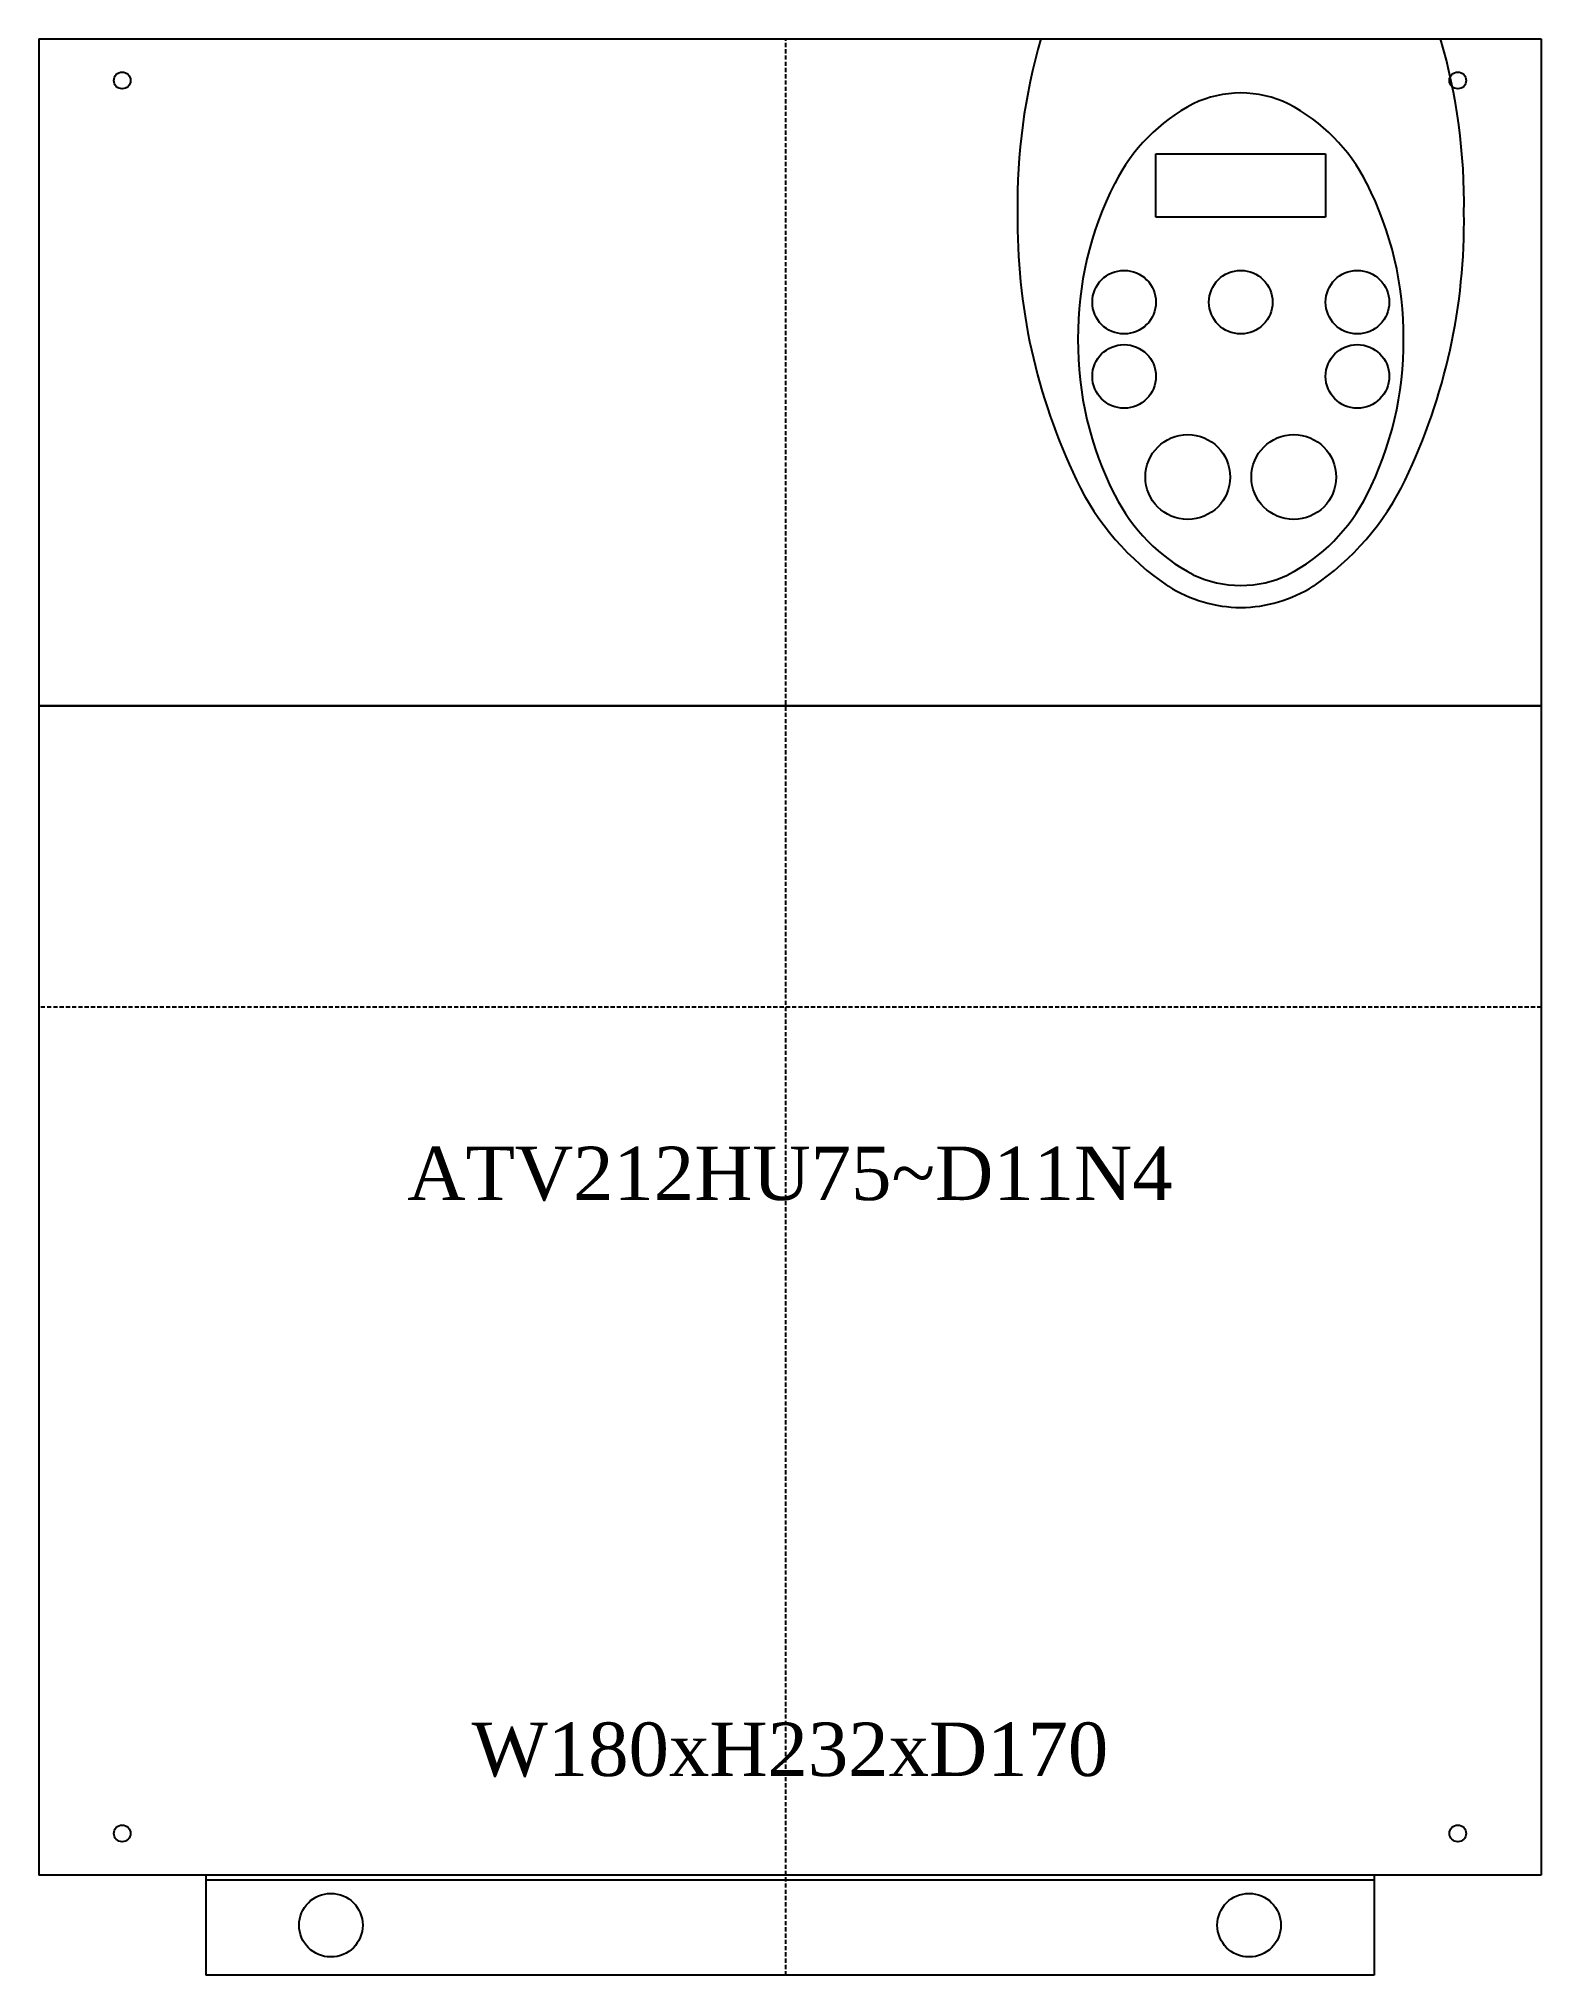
# Model space of a CAD drawing. Extents: x 0 to 180, y 0 to 232.
import ezdxf

# ---------------------------------------------------------------- set-up
doc = ezdxf.new("R2010")
doc.units = 0
doc.linetypes.add('DASHED', pattern=[0.75, 0.5, -0.25])
doc.layers.add('--8N-THT. FIXING HOLE', color=4, linetype='CONTINUOUS')
doc.layers.add('-15N-THT. THIẾT BỊ ĐÓNG MỞ', color=40, linetype='CONTINUOUS')
doc.styles.add('- 04.0', font='times.ttf', dxfattribs={"height": 4})

# ---------------------------------------------------------------- blocks, each defined once
blk = doc.blocks.new('06 - N - SC VSD ATV212HU75~D11N4')
at = {"layer": '--8N-THT. FIXING HOLE'}
for centre in [(-80, 111), (80, 111), (-80, -99), (80, -99)]:
    blk.add_circle(centre, 1, dxfattribs=at)
at = {"layer": '-15N-THT. THIẾT BỊ ĐÓNG MỞ'}
for p, q in [((-90, 116), (90, 116)), ((-90, 116), (-90, -104)), ((90, 116), (90, -104)), ((43.84, 102.23), (64.16, 102.23)), ((43.84, 94.61), (43.84, 102.23)), ((64.16, 102.23), (64.16, 94.61)), ((64.16, 94.61), (43.84, 94.61)), ((-90, 36.1), (90, 36.1)), ((90, 36.07), (-90, 36.07)), ((-89.97, 36.1), (-89.97, 36.07)), ((89.97, 36.07), (89.97, 36.1)), ((90, -104), (-90, -104)), ((-70, -104), (-70, -116)), ((70, -104), (70, -116)), ((-70, -104.57), (70, -104.57)), ((70, -116), (-70, -116))]:
    blk.add_line(p, q, dxfattribs=at)
at = {"layer": '-15N-THT. THIẾT BỊ ĐÓNG MỞ', "color": 6, "linetype": 'DASHED'}
for p, q in [((-0.5, -116), (-0.5, 116)), ((90, 0), (-90, 0))]:
    blk.add_line(p, q, dxfattribs=at)
at = {"layer": '-15N-THT. THIẾT BỊ ĐÓNG MỞ'}
for centre, radius in [((40.03, 84.44), 3.81), ((54, 84.44), 3.81), ((67.97, 84.44), 3.81), ((40.03, 75.55), 3.81), ((67.97, 75.55), 3.81), ((47.65, 63.49), 5.08), ((60.35, 63.49), 5.08), ((-55, -110), 3.81), ((55, -110), 3.81)]:
    blk.add_circle(centre, radius, dxfattribs=at)
for centre, radius, start, end in [((98.63, 96.19), 71.38, 163.8852, 180.8384), ((9.37, 96.19), 71.38, 359.1616, 16.1148), ((54.05, 96.03), 13.47, 90.2078, 115.2044), ((53.95, 96.03), 13.47, 64.7956, 89.7922), ((58.22, 89.03), 21.58, 117.3234, 153.4687), ((49.78, 89.03), 21.58, 26.5313, 62.6766), ((74.81, 80.35), 40.31, 152.9533, 180.4913), ((33.19, 80.35), 40.31, 359.5087, 27.0467), ((98.63, 94.1), 71.38, 179.1616, 205.7099), ((9.37, 94.1), 71.38, 334.2901, 0.8384), ((74.81, 79.65), 40.31, 179.5087, 207.0467), ((33.19, 79.65), 40.31, 332.9533, 0.4913), ((63.16, 76.97), 32, 205.6356, 236.1425), ((44.84, 76.97), 32, 303.8575, 334.3644), ((58.22, 70.97), 21.58, 206.5313, 242.6766), ((49.78, 70.97), 21.58, 297.3234, 333.4687), ((54.05, 63.97), 13.47, 244.7956, 269.7922), ((53.95, 63.97), 13.47, 270.2078, 295.2044), ((54.23, 64.64), 16.79, 237.9961, 269.1982), ((53.77, 64.64), 16.79, 270.8018, 302.0039)]:
    blk.add_arc(centre, radius, start, end, dxfattribs=at)
at = {"layer": '-15N-THT. THIẾT BỊ ĐÓNG MỞ', "color": 3, "char_height": 6.4, "width": 37.9891, "attachment_point": 5, "style": '- 04.0'}
for s, insert in [('ATV212HU75~D11N4', (0, -20)), ('W180xH232xD170', (0, -89))]:
    blk.add_mtext(s, dxfattribs=dict(at, insert=insert))

msp = doc.modelspace()

# ---------------------------------------------------------------- block references
msp.add_blockref('06 - N - SC VSD ATV212HU75~D11N4', (90, 116))

doc.saveas('drawing.dxf')
